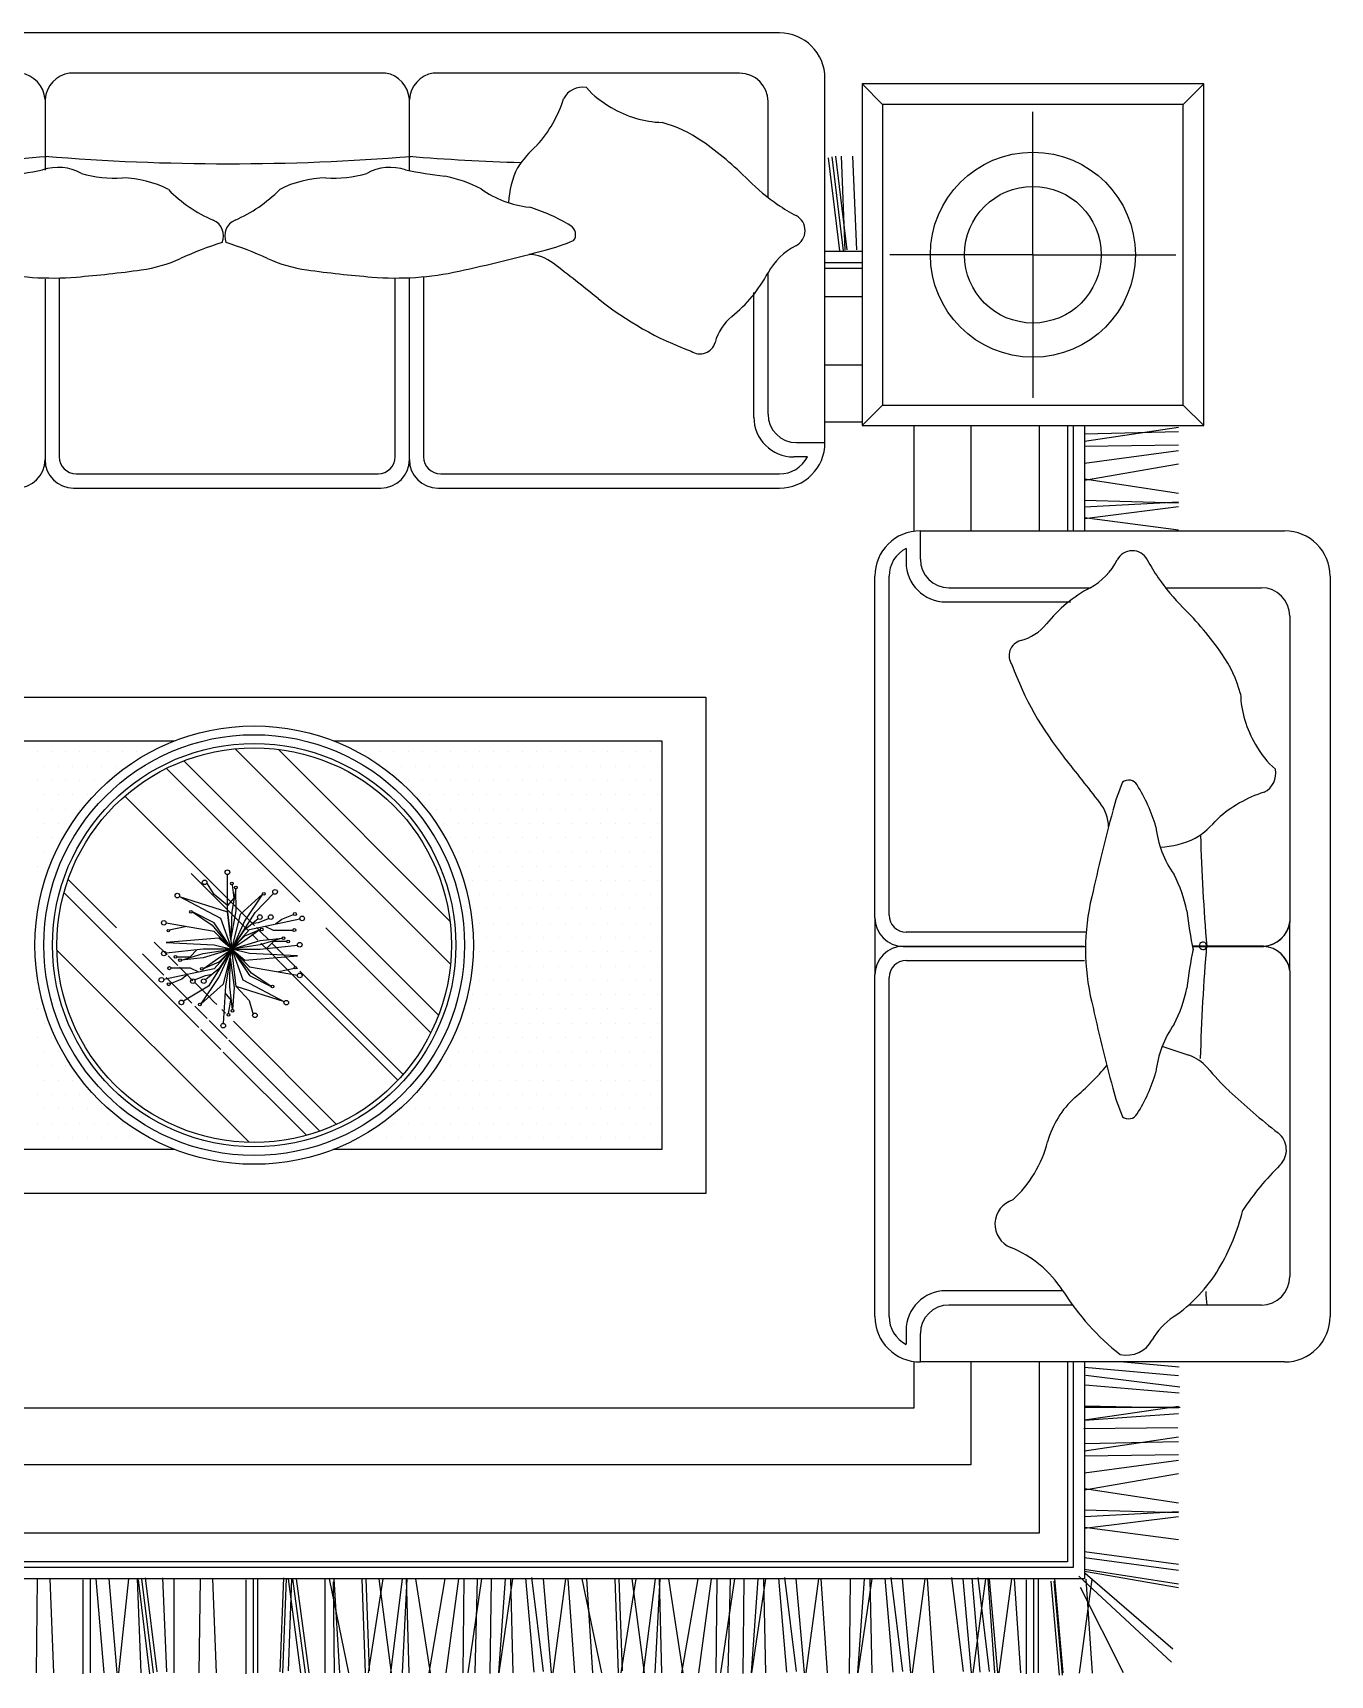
# Model space of a CAD drawing. Extents: x -4747 to 1060961, y -766984 to 396631.
# Drawn here: x 65236 to 67803, y 145480 to 148729 of the extents above; entities that cross this region are included whole.
import ezdxf

# ---------------------------------------------------------------- set-up
doc = ezdxf.new("R2010")
doc.units = 0
doc.header["$LTSCALE"] = 1000
doc.header["$MEASUREMENT"] = 0
doc.layers.add('房间家具布置', color=252, linetype='CONTINUOUS')
doc.styles.add('DIM_FONT', font='SIMPLEX', dxfattribs={"width": 0.7, "bigfont": 'GBCBIG'})

# ---------------------------------------------------------------- blocks, each defined once
blk = doc.blocks.new('A$C222C3E55')
at = {"layer": '房间家具布置'}
for p, q in [((3058, 3249.4), (872.7, 3249.4)), ((2278.8, 3169.7), (1653.7, 3169.7)), ((2979.2, 3169.7), (2373.1, 3169.7)), ((3148.1, 2438.6), (3148.1, 3159.3)), ((3897.4, 3148.4), (3221.5, 3148.4)), ((3221.5, 3148.4), (3221.5, 2472.5)), ((3262.1, 3107.8), (3221.5, 3148.4)), ((3856.8, 3107.8), (3897.4, 3148.4)), ((3897.4, 2472.5), (3897.4, 3148.4)), ((1605, 3117.7), (1605, 2977.7)), ((2325.8, 2976.8), (2325.8, 3118.2)), ((3035.5, 2922.9), (3035.5, 3113.4)), ((3262.1, 3107.8), (3262.1, 2513)), ((3856.8, 3107.8), (3262.1, 3107.8)), ((3559.4, 2810.4), (3559.4, 3093.3)), ((3856.8, 2513), (3856.8, 3107.8)), ((3177.6, 2818.1), (3155.1, 3002.1)), ((3185, 2818.1), (3162.3, 3003.9)), ((3192.2, 2819.9), (3169.5, 3005.7)), ((3188.3, 2819.5), (3180.6, 3005.3)), ((3211.2, 2819.9), (3203.4, 3005.7)), ((3148.1, 2817.7), (3221.5, 2817.7)), ((3148.1, 2795.1), (3221.5, 2795.1)), ((3559.4, 2810.4), (3276.6, 2810.4)), ((3559.4, 2810.4), (3559.4, 2527.5)), ((3559.4, 2810.4), (3842.3, 2810.4)), ((1633, 2762.8), (1633, 2410.5)), ((2297.7, 2410.5), (2297.7, 2764.3)), ((2325.8, 2404.9), (2325.8, 2764.9)), ((2354, 2766.9), (2354, 2410.5)), ((3035.5, 2495), (3035.5, 2774.6)), ((3148.1, 2783.9), (3221.5, 2783.9)), ((1604.9, 2761.8), (1604.9, 2404.9)), ((3007.3, 2489.3), (3007.3, 2735.7)), ((3148.1, 2727.5), (3221.5, 2727.5)), ((3148.1, 2592.4), (3221.5, 2592.4)), ((3262.1, 2513), (3221.5, 2472.5)), ((3262.1, 2513), (3856.8, 2513)), ((3856.8, 2513), (3897.4, 2472.5)), ((3148.1, 2479.7), (3221.5, 2479.7)), ((3221.5, 2472.5), (3897.4, 2472.5)), ((3323.9, 2472.5), (3323.9, 2264.3)), ((3436.5, 2472.5), (3436.5, 2264.3)), ((3571.7, 2472.5), (3571.7, 2264.3)), ((3628, 2472.5), (3628, 2264.3)), ((3639.3, 2472.5), (3639.3, 2264.3)), ((3661.8, 2472.5), (3661.8, 2264.3)), ((3091.8, 2438.6), (3148.1, 2438.6)), ((3661.8, 2441.8), (3847.7, 2469.1)), ((3661.8, 2456), (3847.7, 2460.3)), ((3113.2, 2410.5), (3086.2, 2410.5)), ((3661.8, 2431.9), (3847.7, 2434.2)), ((3661.8, 2398.2), (3847.7, 2423.2)), ((1666.8, 2376.7), (2263.9, 2376.7)), ((2387.8, 2376.7), (3058, 2376.7)), ((3661.8, 2364.4), (3847.7, 2396.6)), ((1661.2, 2348.5), (2269.5, 2348.5)), ((2382.1, 2348.5), (3058, 2348.5)), ((3661.8, 2367.1), (3847.7, 2338.5)), ((3661.8, 2324.8), (3847.7, 2319.8)), ((3661.8, 2311.7), (3847.7, 2321.5)), ((3661.8, 2288.7), (3847.7, 2312)), ((3661.8, 2290.5), (3847.7, 2266)), ((3336.8, 2264.3), (4057.4, 2264.3)), ((3336.8, 2207.9), (3336.8, 2264.3)), ((3308.6, 2229.3), (3308.6, 2202.3)), ((3246.7, 1498.3), (3246.7, 2174.1)), ((3274.8, 1503.9), (3274.8, 2174.1)), ((3393.1, 2151.6), (3672.8, 2151.6)), ((3821, 2151.6), (4011.5, 2151.6)), ((4147.6, 2174.1), (4147.6, 709.7)), ((3387.5, 2123.5), (3633.8, 2123.5)), ((4067.9, 2095.3), (4067.9, 1489.2)), ((1191.9, 1935.2), (2912.3, 1935.2)), ((2912.3, 1935.2), (2912.3, 953.2)), ((1278.6, 1848.5), (1861.3, 1848.5)), ((1589.3, 1826.5), (1589.3, 1826.5)), ((1617.5, 1826.5), (1617.5, 1826.5)), ((1645.8, 1826.5), (1645.8, 1826.5)), ((1674, 1826.5), (1674, 1826.5)), ((1702.2, 1826.5), (1702.2, 1826.5)), ((1730.5, 1826.5), (1730.5, 1826.5)), ((1758.7, 1826.5), (1758.7, 1826.5)), ((1786.9, 1826.5), (1786.9, 1826.5)), ((1980.9, 1832.9), (2407.1, 1406.6)), ((2066.1, 1831.8), (2406.1, 1491.8)), ((2176, 1848.5), (2825.6, 1848.5)), ((2238.7, 1826.5), (2238.7, 1826.5)), ((2266.9, 1826.5), (2266.9, 1826.5)), ((2295.2, 1826.5), (2295.2, 1826.5)), ((2323.4, 1826.5), (2323.4, 1826.5)), ((2351.6, 1826.5), (2351.6, 1826.5)), ((2379.9, 1826.5), (2379.9, 1826.5)), ((2408.1, 1826.5), (2408.1, 1826.5)), ((2436.3, 1826.5), (2436.3, 1826.5)), ((2464.6, 1826.5), (2464.6, 1826.5)), ((2492.8, 1826.5), (2492.8, 1826.5)), ((2521, 1826.5), (2521, 1826.5)), ((2549.3, 1826.5), (2549.3, 1826.5)), ((2577.5, 1826.5), (2577.5, 1826.5)), ((2605.7, 1826.5), (2605.7, 1826.5)), ((2634, 1826.5), (2634, 1826.5)), ((2662.2, 1826.5), (2662.2, 1826.5)), ((2690.4, 1826.5), (2690.4, 1826.5)), ((2718.7, 1826.5), (2718.7, 1826.5)), ((2746.9, 1826.5), (2746.9, 1826.5)), ((2775.2, 1826.5), (2775.2, 1826.5)), ((2803.4, 1826.5), (2803.4, 1826.5)), ((2825.6, 1848.5), (2825.6, 1040)), ((1603.4, 1798.3), (1603.4, 1798.3)), ((1631.6, 1798.3), (1631.6, 1798.3)), ((1659.9, 1798.3), (1659.9, 1798.3)), ((1688.1, 1798.3), (1688.1, 1798.3)), ((1716.3, 1798.3), (1716.3, 1798.3)), ((1744.6, 1798.3), (1744.6, 1798.3)), ((1845.2, 1794), (2109.3, 1529.9)), ((1879.9, 1809.2), (2383.5, 1305.6)), ((2281, 1798.3), (2281, 1798.3)), ((2309.3, 1798.3), (2309.3, 1798.3)), ((2337.5, 1798.3), (2337.5, 1798.3)), ((2365.7, 1798.3), (2365.7, 1798.3)), ((2394, 1798.3), (2394, 1798.3)), ((2422.2, 1798.3), (2422.2, 1798.3)), ((2450.5, 1798.3), (2450.5, 1798.3)), ((2478.7, 1798.3), (2478.7, 1798.3)), ((2506.9, 1798.3), (2506.9, 1798.3)), ((2535.2, 1798.3), (2535.2, 1798.3)), ((2563.4, 1798.3), (2563.4, 1798.3)), ((2591.6, 1798.3), (2591.6, 1798.3)), ((2619.9, 1798.3), (2619.9, 1798.3)), ((2648.1, 1798.3), (2648.1, 1798.3)), ((2676.3, 1798.3), (2676.3, 1798.3)), ((2704.6, 1798.3), (2704.6, 1798.3)), ((2732.8, 1798.3), (2732.8, 1798.3)), ((2761, 1798.3), (2761, 1798.3)), ((2789.3, 1798.3), (2789.3, 1798.3)), ((2817.5, 1798.3), (2817.5, 1798.3)), ((1589.3, 1770), (1589.3, 1770)), ((1617.5, 1770), (1617.5, 1770)), ((1645.8, 1770), (1645.8, 1770)), ((1674, 1770), (1674, 1770)), ((1702.2, 1770), (1702.2, 1770)), ((1730.5, 1770), (1730.5, 1770)), ((2323.4, 1770), (2323.4, 1770)), ((2351.6, 1770), (2351.6, 1770)), ((2379.9, 1770), (2379.9, 1770)), ((2408.1, 1770), (2408.1, 1770)), ((2436.3, 1770), (2436.3, 1770)), ((2464.6, 1770), (2464.6, 1770)), ((2492.8, 1770), (2492.8, 1770)), ((2521, 1770), (2521, 1770)), ((2549.3, 1770), (2549.3, 1770)), ((2577.5, 1770), (2577.5, 1770)), ((2605.7, 1770), (2605.7, 1770)), ((2634, 1770), (2634, 1770)), ((2662.2, 1770), (2662.2, 1770)), ((2690.4, 1770), (2690.4, 1770)), ((2718.7, 1770), (2718.7, 1770)), ((2746.9, 1770), (2746.9, 1770)), ((2775.2, 1770), (2775.2, 1770)), ((2803.4, 1770), (2803.4, 1770)), ((1603.4, 1741.8), (1603.4, 1741.8)), ((1631.6, 1741.8), (1631.6, 1741.8)), ((1659.9, 1741.8), (1659.9, 1741.8)), ((1688.1, 1741.8), (1688.1, 1741.8)), ((1762.9, 1739.3), (2019.2, 1483)), ((2337.5, 1741.8), (2337.5, 1741.8)), ((2365.7, 1741.8), (2365.7, 1741.8)), ((2394, 1741.8), (2394, 1741.8)), ((2422.2, 1741.8), (2422.2, 1741.8)), ((2450.5, 1741.8), (2450.5, 1741.8)), ((2478.7, 1741.8), (2478.7, 1741.8)), ((2506.9, 1741.8), (2506.9, 1741.8)), ((2535.2, 1741.8), (2535.2, 1741.8)), ((2563.4, 1741.8), (2563.4, 1741.8)), ((2591.6, 1741.8), (2591.6, 1741.8)), ((2619.9, 1741.8), (2619.9, 1741.8)), ((2648.1, 1741.8), (2648.1, 1741.8)), ((2676.3, 1741.8), (2676.3, 1741.8)), ((2704.6, 1741.8), (2704.6, 1741.8)), ((2732.8, 1741.8), (2732.8, 1741.8)), ((2761, 1741.8), (2761, 1741.8)), ((2789.3, 1741.8), (2789.3, 1741.8)), ((2817.5, 1741.8), (2817.5, 1741.8)), ((1589.3, 1713.6), (1589.3, 1713.6)), ((1617.5, 1713.6), (1617.5, 1713.6)), ((1645.8, 1713.6), (1645.8, 1713.6)), ((1674, 1713.6), (1674, 1713.6)), ((2379.9, 1713.6), (2379.9, 1713.6)), ((2408.1, 1713.6), (2408.1, 1713.6)), ((2436.3, 1713.6), (2436.3, 1713.6)), ((2464.6, 1713.6), (2464.6, 1713.6)), ((2492.8, 1713.6), (2492.8, 1713.6)), ((2521, 1713.6), (2521, 1713.6)), ((2549.3, 1713.6), (2549.3, 1713.6)), ((2577.5, 1713.6), (2577.5, 1713.6)), ((2605.7, 1713.6), (2605.7, 1713.6)), ((2634, 1713.6), (2634, 1713.6)), ((2662.2, 1713.6), (2662.2, 1713.6)), ((2690.4, 1713.6), (2690.4, 1713.6)), ((2718.7, 1713.6), (2718.7, 1713.6)), ((2746.9, 1713.6), (2746.9, 1713.6)), ((2775.2, 1713.6), (2775.2, 1713.6)), ((2803.4, 1713.6), (2803.4, 1713.6)), ((1603.4, 1685.3), (1603.4, 1685.3)), ((1631.6, 1685.3), (1631.6, 1685.3)), ((2394, 1685.3), (2394, 1685.3)), ((2422.2, 1685.3), (2422.2, 1685.3)), ((2450.5, 1685.3), (2450.5, 1685.3)), ((2478.7, 1685.3), (2478.7, 1685.3)), ((2506.9, 1685.3), (2506.9, 1685.3)), ((2535.2, 1685.3), (2535.2, 1685.3)), ((2563.4, 1685.3), (2563.4, 1685.3)), ((2591.6, 1685.3), (2591.6, 1685.3)), ((2619.9, 1685.3), (2619.9, 1685.3)), ((2648.1, 1685.3), (2648.1, 1685.3)), ((2676.3, 1685.3), (2676.3, 1685.3)), ((2704.6, 1685.3), (2704.6, 1685.3)), ((2732.8, 1685.3), (2732.8, 1685.3)), ((2761, 1685.3), (2761, 1685.3)), ((2789.3, 1685.3), (2789.3, 1685.3)), ((2817.5, 1685.3), (2817.5, 1685.3)), ((1589.3, 1657.1), (1589.3, 1657.1)), ((1603.4, 1628.9), (1603.4, 1628.9)), ((1617.5, 1657.1), (1617.5, 1657.1)), ((2408.1, 1657.1), (2408.1, 1657.1)), ((2422.2, 1628.9), (2422.2, 1628.9)), ((2436.3, 1657.1), (2436.3, 1657.1)), ((2450.5, 1628.9), (2450.5, 1628.9)), ((2464.6, 1657.1), (2464.6, 1657.1)), ((2478.7, 1628.9), (2478.7, 1628.9)), ((2492.8, 1657.1), (2492.8, 1657.1)), ((2506.9, 1628.9), (2506.9, 1628.9)), ((2521, 1657.1), (2521, 1657.1)), ((2535.2, 1628.9), (2535.2, 1628.9)), ((2549.3, 1657.1), (2549.3, 1657.1)), ((2563.4, 1628.9), (2563.4, 1628.9)), ((2577.5, 1657.1), (2577.5, 1657.1)), ((2591.6, 1628.9), (2591.6, 1628.9)), ((2605.7, 1657.1), (2605.7, 1657.1)), ((2619.9, 1628.9), (2619.9, 1628.9)), ((2634, 1657.1), (2634, 1657.1)), ((2648.1, 1628.9), (2648.1, 1628.9)), ((2662.2, 1657.1), (2662.2, 1657.1)), ((2676.3, 1628.9), (2676.3, 1628.9)), ((2690.4, 1657.1), (2690.4, 1657.1)), ((2704.6, 1628.9), (2704.6, 1628.9)), ((2718.7, 1657.1), (2718.7, 1657.1)), ((2732.8, 1628.9), (2732.8, 1628.9)), ((2746.9, 1657.1), (2746.9, 1657.1)), ((2761, 1628.9), (2761, 1628.9)), ((2775.2, 1657.1), (2775.2, 1657.1)), ((2789.3, 1628.9), (2789.3, 1628.9)), ((2803.4, 1657.1), (2803.4, 1657.1)), ((2817.5, 1628.9), (2817.5, 1628.9)), ((1589.3, 1600.6), (1589.3, 1600.6)), ((2436.3, 1600.6), (2436.3, 1600.6)), ((2464.6, 1600.6), (2464.6, 1600.6)), ((2492.8, 1600.6), (2492.8, 1600.6)), ((2521, 1600.6), (2521, 1600.6)), ((2549.3, 1600.6), (2549.3, 1600.6)), ((2577.5, 1600.6), (2577.5, 1600.6)), ((2605.7, 1600.6), (2605.7, 1600.6)), ((2634, 1600.6), (2634, 1600.6)), ((2662.2, 1600.6), (2662.2, 1600.6)), ((2690.4, 1600.6), (2690.4, 1600.6)), ((2718.7, 1600.6), (2718.7, 1600.6)), ((2746.9, 1600.6), (2746.9, 1600.6)), ((2775.2, 1600.6), (2775.2, 1600.6)), ((2803.4, 1600.6), (2803.4, 1600.6)), ((1603.4, 1572.4), (1603.4, 1572.4)), ((1650.6, 1574.3), (1746.3, 1478.5)), ((1894.3, 1586), (2007.7, 1472.6)), ((1939.9, 1544.5), (1925.2, 1567.8)), ((1966, 1510), (1965.7, 1584)), ((1975.1, 1563.7), (1978.3, 1537.6)), ((2450.5, 1572.4), (2450.5, 1572.4)), ((2478.7, 1572.4), (2478.7, 1572.4)), ((2506.9, 1572.4), (2506.9, 1572.4)), ((2535.2, 1572.4), (2535.2, 1572.4)), ((2563.4, 1572.4), (2563.4, 1572.4)), ((2591.6, 1572.4), (2591.6, 1572.4)), ((2619.9, 1572.4), (2619.9, 1572.4)), ((2648.1, 1572.4), (2648.1, 1572.4)), ((2676.3, 1572.4), (2676.3, 1572.4)), ((2704.6, 1572.4), (2704.6, 1572.4)), ((2732.8, 1572.4), (2732.8, 1572.4)), ((2761, 1572.4), (2761, 1572.4)), ((2789.3, 1572.4), (2789.3, 1572.4)), ((2817.5, 1572.4), (2817.5, 1572.4)), ((1589.3, 1544.2), (1589.3, 1544.2)), ((1642.4, 1548.2), (1857.8, 1332.9)), ((1952.8, 1497.2), (1870.4, 1540.5)), ((1870.4, 1540.5), (1965.8, 1510.2)), ((1966, 1522.6), (1939.9, 1544.5)), ((1978.3, 1537.6), (1965.9, 1522.6)), ((1982.6, 1555.6), (1974.6, 1511)), ((1983.3, 1512), (1982.6, 1555.6)), ((1991.8, 1505.8), (2035.2, 1544.9)), ((2035.2, 1544.9), (2000.5, 1492.8)), ((2020.9, 1509.1), (2057.1, 1546.2)), ((2464.6, 1544.2), (2464.6, 1544.2)), ((2492.8, 1544.2), (2492.8, 1544.2)), ((2521, 1544.2), (2521, 1544.2)), ((2549.3, 1544.2), (2549.3, 1544.2)), ((2577.5, 1544.2), (2577.5, 1544.2)), ((2605.7, 1544.2), (2605.7, 1544.2)), ((2634, 1544.2), (2634, 1544.2)), ((2662.2, 1544.2), (2662.2, 1544.2)), ((2690.4, 1544.2), (2690.4, 1544.2)), ((2718.7, 1544.2), (2718.7, 1544.2)), ((2746.9, 1544.2), (2746.9, 1544.2)), ((2775.2, 1544.2), (2775.2, 1544.2)), ((2803.4, 1544.2), (2803.4, 1544.2)), ((1939.8, 1488.5), (1896.4, 1510.2)), ((1896.4, 1510.2), (1935.4, 1484.1)), ((1974.5, 1436.4), (1952.8, 1497.2)), ((1965.8, 1510.2), (1974.5, 1436.4)), ((1972.5, 1454), (1966, 1510)), ((1972.5, 1454), (1983.3, 1512)), ((1974.6, 1511), (1972.5, 1454)), ((1974.5, 1436.4), (2020.9, 1509.1)), ((1974.5, 1436.4), (1991.8, 1505.8)), ((2000.5, 1475.5), (2026.5, 1497.2)), ((2009.2, 1475.5), (2109.2, 1496.2)), ((2048.2, 1497.2), (2026.5, 1488.5)), ((2061.2, 1486.3), (2073.2, 1495.7)), ((2073.2, 1495.7), (2096.5, 1505.1)), ((2450.5, 1515.9), (2450.5, 1515.9)), ((2478.7, 1515.9), (2478.7, 1515.9)), ((2506.9, 1515.9), (2506.9, 1515.9)), ((2535.2, 1515.9), (2535.2, 1515.9)), ((2563.4, 1515.9), (2563.4, 1515.9)), ((2591.6, 1515.9), (2591.6, 1515.9)), ((2619.9, 1515.9), (2619.9, 1515.9)), ((2648.1, 1515.9), (2648.1, 1515.9)), ((2676.3, 1515.9), (2676.3, 1515.9)), ((2704.6, 1515.9), (2704.6, 1515.9)), ((2732.8, 1515.9), (2732.8, 1515.9)), ((2761, 1515.9), (2761, 1515.9)), ((2789.3, 1515.9), (2789.3, 1515.9)), ((2817.5, 1515.9), (2817.5, 1515.9)), ((3246.7, 1498.3), (3246.7, 1385.6)), ((1939.8, 1471.1), (1844.6, 1487.7)), ((1850.7, 1474.6), (1882, 1481.1)), ((1935.4, 1484.1), (1974.5, 1436.4)), ((1974.5, 1436.4), (1939.8, 1488.5)), ((1974.5, 1436.4), (1939.8, 1471.1)), ((2000.5, 1492.8), (1974.5, 1436.4)), ((1974.5, 1436.4), (2009.2, 1475.5)), ((1974.5, 1436.4), (2000.5, 1475.5)), ((1974.5, 1436.4), (2000.5, 1462.5)), ((2030.9, 1475.5), (2000.5, 1453.8)), ((2000.5, 1462.5), (2030.9, 1475.5)), ((2026.5, 1488.5), (2013.5, 1486.3)), ((2014.3, 1466), (2020, 1460.3)), ((2023.1, 1479.1), (2030.6, 1471.6)), ((2030.6, 1471.6), (2047.6, 1454.6)), ((2039.9, 1481.9), (2056.2, 1474.2)), ((2056.9, 1474.2), (2095.1, 1474.2)), ((2160.7, 1478.5), (2368.3, 1270.9)), ((2464.6, 1487.7), (2464.6, 1487.7)), ((2492.8, 1487.7), (2492.8, 1487.7)), ((2521, 1487.7), (2521, 1487.7)), ((2549.3, 1487.7), (2549.3, 1487.7)), ((2577.5, 1487.7), (2577.5, 1487.7)), ((2605.7, 1487.7), (2605.7, 1487.7)), ((2634, 1487.7), (2634, 1487.7)), ((2662.2, 1487.7), (2662.2, 1487.7)), ((2690.4, 1487.7), (2690.4, 1487.7)), ((2718.7, 1487.7), (2718.7, 1487.7)), ((2746.9, 1487.7), (2746.9, 1487.7)), ((2775.2, 1487.7), (2775.2, 1487.7)), ((2803.4, 1487.7), (2803.4, 1487.7)), ((3665.1, 1470.1), (3308.6, 1470.1)), ((4067.9, 1394.9), (4067.9, 1490.8)), ((1628.5, 1434.4), (2008.7, 1054.2)), ((1821.1, 1450.5), (1846.6, 1425)), ((1948.5, 1458.1), (1844.4, 1449.4)), ((1844.4, 1449.4), (1939.8, 1445.1)), ((1918.1, 1436.4), (1844.6, 1428.3)), ((1892.1, 1421.1), (1905.6, 1435.1)), ((1974.5, 1436.4), (1918.1, 1419.1)), ((1918.1, 1427.8), (1974.5, 1436.4)), ((1974.5, 1436.4), (1918.1, 1436.4)), ((1974.5, 1436.4), (1928.7, 1363.5)), ((1939.8, 1445.1), (1974.5, 1436.4)), ((1974.5, 1436.4), (1939.8, 1397.4)), ((1974.5, 1436.4), (1948.5, 1458.1)), ((1948.5, 1380.1), (1974.5, 1436.4)), ((1974.5, 1436.4), (1948.5, 1410.4)), ((1974.5, 1436.4), (1948.5, 1397.4)), ((1948.5, 1419.1), (1974.5, 1436.4)), ((1974.5, 1436.4), (1957.1, 1367)), ((1974.5, 1436.4), (2030.9, 1453.8)), ((2000.5, 1453.8), (1974.5, 1436.4)), ((2030.9, 1445.1), (1974.5, 1436.4)), ((1974.5, 1436.4), (2000.5, 1414.8)), ((1974.5, 1436.4), (2009.2, 1401.7)), ((2013.5, 1388.7), (1974.5, 1436.4)), ((1974.5, 1436.4), (2009.2, 1384.4)), ((1983.2, 1362.7), (1974.5, 1436.4)), ((1974.5, 1436.4), (1996.2, 1375.7)), ((1974.5, 1436.4), (2030.9, 1436.4)), ((2009.2, 1427.8), (1974.5, 1436.4)), ((2020, 1460.3), (2025.9, 1454.5)), ((2074.2, 1458.1), (2030.9, 1445.1)), ((2030.9, 1453.8), (2074.2, 1458.1)), ((2030.9, 1436.4), (2104.4, 1444.6)), ((2032.1, 1448.3), (2035.7, 1444.6)), ((2035.7, 1444.6), (2045, 1435.4)), ((2056.9, 1451.8), (2043.4, 1437.8)), ((2045, 1435.4), (2051.4, 1429)), ((2053.9, 1448.3), (2062.4, 1439.8)), ((2083.2, 1451.6), (2056.9, 1451.8)), ((2062.4, 1439.8), (2063, 1439.1)), ((2063, 1439.1), (2075.5, 1426.7)), ((2464.6, 1431.2), (2464.6, 1431.2)), ((2478.7, 1459.4), (2478.7, 1459.4)), ((2492.8, 1431.2), (2492.8, 1431.2)), ((2506.9, 1459.4), (2506.9, 1459.4)), ((2521, 1431.2), (2521, 1431.2)), ((2535.2, 1459.4), (2535.2, 1459.4)), ((2549.3, 1431.2), (2549.3, 1431.2)), ((2563.4, 1459.4), (2563.4, 1459.4)), ((2577.5, 1431.2), (2577.5, 1431.2)), ((2591.6, 1459.4), (2591.6, 1459.4)), ((2605.7, 1431.2), (2605.7, 1431.2)), ((2619.9, 1459.4), (2619.9, 1459.4)), ((2634, 1431.2), (2634, 1431.2)), ((2648.1, 1459.4), (2648.1, 1459.4)), ((2662.2, 1431.2), (2662.2, 1431.2)), ((2676.3, 1459.4), (2676.3, 1459.4)), ((2690.4, 1431.2), (2690.4, 1431.2)), ((2704.6, 1459.4), (2704.6, 1459.4)), ((2718.7, 1431.2), (2718.7, 1431.2)), ((2732.8, 1459.4), (2732.8, 1459.4)), ((2746.9, 1431.2), (2746.9, 1431.2)), ((2761, 1459.4), (2761, 1459.4)), ((2775.2, 1431.2), (2775.2, 1431.2)), ((2789.3, 1459.4), (2789.3, 1459.4)), ((2803.4, 1431.2), (2803.4, 1431.2)), ((2817.5, 1459.4), (2817.5, 1459.4)), ((3303, 1441.9), (3663.1, 1441.9)), ((3659.9, 1441.9), (3303, 1441.9)), ((3874.9, 1441.9), (4016.3, 1441.9)), ((4015.8, 1442.1), (3875.8, 1442.1)), ((1797.7, 1427.1), (1840, 1384.8)), ((1939.8, 1397.4), (1839.8, 1376.6)), ((1848.3, 1423.3), (1867.7, 1403.9)), ((1892.1, 1398.7), (1853.9, 1398.7)), ((1865.8, 1421.3), (1892.1, 1421.1)), ((1870.9, 1400.7), (1886.2, 1385.4)), ((1874.7, 1414.8), (1918.1, 1427.8)), ((1918.1, 1419.1), (1874.7, 1414.8)), ((1909, 1390.9), (1892.8, 1398.7)), ((1918.1, 1397.4), (1948.5, 1419.1)), ((1948.5, 1410.4), (1918.1, 1397.4)), ((1948.5, 1397.4), (1922.4, 1375.7)), ((1971.5, 1419), (1962, 1363.4)), ((1970.6, 1362), (1971.5, 1419)), ((1971.5, 1419), (1979.1, 1360.5)), ((2000.5, 1414.8), (2104.6, 1423.4)), ((2104.6, 1423.4), (2009.2, 1427.8)), ((2009.2, 1401.7), (2104.4, 1385.2)), ((2051.4, 1429), (2070.2, 1410.2)), ((2098.2, 1398.3), (2067, 1391.7)), ((2070.8, 1409.6), (2076.2, 1404.1)), ((2075.5, 1426.7), (2104.3, 1397.8)), ((2076.2, 1404.1), (2085.4, 1395)), ((2450.5, 1403), (2450.5, 1403)), ((2478.7, 1403), (2478.7, 1403)), ((2506.9, 1403), (2506.9, 1403)), ((2535.2, 1403), (2535.2, 1403)), ((2563.4, 1403), (2563.4, 1403)), ((2591.6, 1403), (2591.6, 1403)), ((2619.9, 1403), (2619.9, 1403)), ((2648.1, 1403), (2648.1, 1403)), ((2676.3, 1403), (2676.3, 1403)), ((2704.6, 1403), (2704.6, 1403)), ((2732.8, 1403), (2732.8, 1403)), ((2761, 1403), (2761, 1403)), ((2789.3, 1403), (2789.3, 1403)), ((2817.5, 1403), (2817.5, 1403)), ((3308.6, 1413.8), (3661.4, 1413.8)), ((1589.3, 1374.7), (1589.3, 1374.7)), ((1844.6, 1380.3), (1873.7, 1351.1)), ((1875.8, 1377.2), (1852.5, 1367.8)), ((1887.7, 1386.6), (1875.8, 1377.2)), ((1886.2, 1385.4), (1895, 1376.6)), ((1895, 1376.6), (1897.5, 1374.1)), ((1900.8, 1375.7), (1922.4, 1384.4)), ((1901.7, 1369.9), (1920.2, 1351.4)), ((1913.8, 1328), (1948.5, 1380.1)), ((1957.1, 1367), (1913.8, 1328)), ((1922.4, 1384.4), (1935.4, 1386.6)), ((1996.2, 1375.7), (2078.6, 1332.4)), ((2009.2, 1384.4), (2052.5, 1362.7)), ((2052.5, 1362.7), (2013.5, 1388.7)), ((2085.4, 1395), (2104.4, 1375.9)), ((2104.5, 1375.9), (2303.2, 1177.2)), ((2109.2, 1393), (2313.5, 1188.6)), ((2464.6, 1374.7), (2464.6, 1374.7)), ((2492.8, 1374.7), (2492.8, 1374.7)), ((2521, 1374.7), (2521, 1374.7)), ((2549.3, 1374.7), (2549.3, 1374.7)), ((2577.5, 1374.7), (2577.5, 1374.7)), ((2605.7, 1374.7), (2605.7, 1374.7)), ((2634, 1374.7), (2634, 1374.7)), ((2662.2, 1374.7), (2662.2, 1374.7)), ((2690.4, 1374.7), (2690.4, 1374.7)), ((2718.7, 1374.7), (2718.7, 1374.7)), ((2746.9, 1374.7), (2746.9, 1374.7)), ((2775.2, 1374.7), (2775.2, 1374.7)), ((2803.4, 1374.7), (2803.4, 1374.7)), ((3246.7, 709.7), (3246.7, 1385.6)), ((3274.8, 709.7), (3274.8, 1380)), ((4067.9, 1393.7), (4067.9, 788.6)), ((1857.8, 1332.9), (1865.2, 1325.4)), ((1873.7, 1351.1), (1886.1, 1338.7)), ((1928.7, 1363.5), (1878.7, 1333.3)), ((1886.1, 1338.7), (1886.7, 1338.2)), ((1886.7, 1338.2), (1895.2, 1329.6)), ((1920.6, 1351), (1924.8, 1346.8)), ((1924.8, 1346.8), (1933, 1338.6)), ((1933, 1338.6), (1933.9, 1337.7)), ((1933.9, 1337.7), (1939.1, 1332.5)), ((1939.1, 1332.5), (1944.7, 1326.9)), ((1962, 1363.4), (1957.7, 1289.6)), ((1973.9, 1334.7), (1961.6, 1349.8)), ((1968.2, 1309.3), (1972.8, 1335.2)), ((1976.1, 1317), (1970.6, 1362)), ((1979.1, 1360.5), (1976.1, 1317)), ((1983.2, 1362.7), (2008.8, 1335)), ((2078.6, 1332.4), (1983.2, 1362.7)), ((2008.8, 1335), (2016.6, 1307.4)), ((2450.5, 1346.5), (2450.5, 1346.5)), ((2478.7, 1346.5), (2478.7, 1346.5)), ((2506.9, 1346.5), (2506.9, 1346.5)), ((2535.2, 1346.5), (2535.2, 1346.5)), ((2563.4, 1346.5), (2563.4, 1346.5)), ((2591.6, 1346.5), (2591.6, 1346.5)), ((2619.9, 1346.5), (2619.9, 1346.5)), ((2648.1, 1346.5), (2648.1, 1346.5)), ((2676.3, 1346.5), (2676.3, 1346.5)), ((2704.6, 1346.5), (2704.6, 1346.5)), ((2732.8, 1346.5), (2732.8, 1346.5)), ((2761, 1346.5), (2761, 1346.5)), ((2789.3, 1346.5), (2789.3, 1346.5)), ((2817.5, 1346.5), (2817.5, 1346.5)), ((1589.3, 1318.3), (1589.3, 1318.3)), ((1865.2, 1325.4), (1895, 1295.6)), ((1901.4, 1323.5), (1916.4, 1308.5)), ((1916.4, 1308.5), (1926, 1298.9)), ((1954.5, 1317.1), (1961.7, 1309.9)), ((2436.3, 1318.3), (2436.3, 1318.3)), ((2464.6, 1318.3), (2464.6, 1318.3)), ((2492.8, 1318.3), (2492.8, 1318.3)), ((2521, 1318.3), (2521, 1318.3)), ((2549.3, 1318.3), (2549.3, 1318.3)), ((2577.5, 1318.3), (2577.5, 1318.3)), ((2605.7, 1318.3), (2605.7, 1318.3)), ((2634, 1318.3), (2634, 1318.3)), ((2662.2, 1318.3), (2662.2, 1318.3)), ((2690.4, 1318.3), (2690.4, 1318.3)), ((2718.7, 1318.3), (2718.7, 1318.3)), ((2746.9, 1318.3), (2746.9, 1318.3)), ((2775.2, 1318.3), (2775.2, 1318.3)), ((2803.4, 1318.3), (2803.4, 1318.3)), ((1603.4, 1290), (1603.4, 1290)), ((1895, 1295.6), (1909.4, 1281.3)), ((1913.2, 1277.5), (1952.9, 1237.7)), ((1929.9, 1295), (1959.1, 1265.8)), ((1977.8, 1293.8), (2181.8, 1089.8)), ((2450.5, 1290), (2450.5, 1290)), ((2478.7, 1290), (2478.7, 1290)), ((2506.9, 1290), (2506.9, 1290)), ((2535.2, 1290), (2535.2, 1290)), ((2563.4, 1290), (2563.4, 1290)), ((2591.6, 1290), (2591.6, 1290)), ((2619.9, 1290), (2619.9, 1290)), ((2648.1, 1290), (2648.1, 1290)), ((2676.3, 1290), (2676.3, 1290)), ((2704.6, 1290), (2704.6, 1290)), ((2732.8, 1290), (2732.8, 1290)), ((2761, 1290), (2761, 1290)), ((2789.3, 1290), (2789.3, 1290)), ((2817.5, 1290), (2817.5, 1290)), ((1589.3, 1261.8), (1589.3, 1261.8)), ((1617.5, 1261.8), (1617.5, 1261.8)), ((1959.1, 1265.8), (1965.1, 1259.8)), ((1968.4, 1256.5), (2148.6, 1076.3)), ((2436.3, 1261.8), (2436.3, 1261.8)), ((2464.6, 1261.8), (2464.6, 1261.8)), ((2492.8, 1261.8), (2492.8, 1261.8)), ((2521, 1261.8), (2521, 1261.8)), ((2549.3, 1261.8), (2549.3, 1261.8)), ((2577.5, 1261.8), (2577.5, 1261.8)), ((2605.7, 1261.8), (2605.7, 1261.8)), ((2634, 1261.8), (2634, 1261.8)), ((2662.2, 1261.8), (2662.2, 1261.8)), ((2690.4, 1261.8), (2690.4, 1261.8)), ((2718.7, 1261.8), (2718.7, 1261.8)), ((2746.9, 1261.8), (2746.9, 1261.8)), ((2775.2, 1261.8), (2775.2, 1261.8)), ((2803.4, 1261.8), (2803.4, 1261.8)), ((3814.2, 1244.2), (3868.1, 1226.4)), ((1589.3, 1205.3), (1589.3, 1205.3)), ((1603.4, 1233.6), (1603.4, 1233.6)), ((1617.5, 1205.3), (1617.5, 1205.3)), ((1631.6, 1233.6), (1631.6, 1233.6)), ((1645.8, 1205.3), (1645.8, 1205.3)), ((1957.7, 1232.9), (2122.5, 1068.1)), ((2408.1, 1205.3), (2408.1, 1205.3)), ((2422.2, 1233.6), (2422.2, 1233.6)), ((2436.3, 1205.3), (2436.3, 1205.3)), ((2450.5, 1233.6), (2450.5, 1233.6)), ((2464.6, 1205.3), (2464.6, 1205.3)), ((2478.7, 1233.6), (2478.7, 1233.6)), ((2492.8, 1205.3), (2492.8, 1205.3)), ((2506.9, 1233.6), (2506.9, 1233.6)), ((2521, 1205.3), (2521, 1205.3)), ((2535.2, 1233.6), (2535.2, 1233.6)), ((2549.3, 1205.3), (2549.3, 1205.3)), ((2563.4, 1233.6), (2563.4, 1233.6)), ((2577.5, 1205.3), (2577.5, 1205.3)), ((2591.6, 1233.6), (2591.6, 1233.6)), ((2605.7, 1205.3), (2605.7, 1205.3)), ((2619.9, 1233.6), (2619.9, 1233.6)), ((2634, 1205.3), (2634, 1205.3)), ((2648.1, 1233.6), (2648.1, 1233.6)), ((2662.2, 1205.3), (2662.2, 1205.3)), ((2676.3, 1233.6), (2676.3, 1233.6)), ((2690.4, 1205.3), (2690.4, 1205.3)), ((2704.6, 1233.6), (2704.6, 1233.6)), ((2718.7, 1205.3), (2718.7, 1205.3)), ((2732.8, 1233.6), (2732.8, 1233.6)), ((2746.9, 1205.3), (2746.9, 1205.3)), ((2761, 1233.6), (2761, 1233.6)), ((2775.2, 1205.3), (2775.2, 1205.3)), ((2789.3, 1233.6), (2789.3, 1233.6)), ((2803.4, 1205.3), (2803.4, 1205.3)), ((2817.5, 1233.6), (2817.5, 1233.6)), ((1603.4, 1177.1), (1603.4, 1177.1)), ((1631.6, 1177.1), (1631.6, 1177.1)), ((1659.9, 1177.1), (1659.9, 1177.1)), ((2365.7, 1177.1), (2365.7, 1177.1)), ((2394, 1177.1), (2394, 1177.1)), ((2422.2, 1177.1), (2422.2, 1177.1)), ((2450.5, 1177.1), (2450.5, 1177.1)), ((2478.7, 1177.1), (2478.7, 1177.1)), ((2506.9, 1177.1), (2506.9, 1177.1)), ((2535.2, 1177.1), (2535.2, 1177.1)), ((2563.4, 1177.1), (2563.4, 1177.1)), ((2591.6, 1177.1), (2591.6, 1177.1)), ((2619.9, 1177.1), (2619.9, 1177.1)), ((2648.1, 1177.1), (2648.1, 1177.1)), ((2676.3, 1177.1), (2676.3, 1177.1)), ((2704.6, 1177.1), (2704.6, 1177.1)), ((2732.8, 1177.1), (2732.8, 1177.1)), ((2761, 1177.1), (2761, 1177.1)), ((2789.3, 1177.1), (2789.3, 1177.1)), ((2817.5, 1177.1), (2817.5, 1177.1)), ((1589.3, 1148.9), (1589.3, 1148.9)), ((1617.5, 1148.9), (1617.5, 1148.9)), ((1645.8, 1148.9), (1645.8, 1148.9)), ((1674, 1148.9), (1674, 1148.9)), ((2351.6, 1148.9), (2351.6, 1148.9)), ((2379.9, 1148.9), (2379.9, 1148.9)), ((2408.1, 1148.9), (2408.1, 1148.9)), ((2436.3, 1148.9), (2436.3, 1148.9)), ((2464.6, 1148.9), (2464.6, 1148.9)), ((2492.8, 1148.9), (2492.8, 1148.9)), ((2521, 1148.9), (2521, 1148.9)), ((2549.3, 1148.9), (2549.3, 1148.9)), ((2577.5, 1148.9), (2577.5, 1148.9)), ((2605.7, 1148.9), (2605.7, 1148.9)), ((2634, 1148.9), (2634, 1148.9)), ((2662.2, 1148.9), (2662.2, 1148.9)), ((2690.4, 1148.9), (2690.4, 1148.9)), ((2718.7, 1148.9), (2718.7, 1148.9)), ((2746.9, 1148.9), (2746.9, 1148.9)), ((2775.2, 1148.9), (2775.2, 1148.9)), ((2803.4, 1148.9), (2803.4, 1148.9)), ((1603.4, 1120.6), (1603.4, 1120.6)), ((1631.6, 1120.6), (1631.6, 1120.6)), ((1659.9, 1120.6), (1659.9, 1120.6)), ((1688.1, 1120.6), (1688.1, 1120.6)), ((1716.3, 1120.6), (1716.3, 1120.6)), ((2309.3, 1120.6), (2309.3, 1120.6)), ((2337.5, 1120.6), (2337.5, 1120.6)), ((2365.7, 1120.6), (2365.7, 1120.6)), ((2394, 1120.6), (2394, 1120.6)), ((2422.2, 1120.6), (2422.2, 1120.6)), ((2450.5, 1120.6), (2450.5, 1120.6)), ((2478.7, 1120.6), (2478.7, 1120.6)), ((2506.9, 1120.6), (2506.9, 1120.6)), ((2535.2, 1120.6), (2535.2, 1120.6)), ((2563.4, 1120.6), (2563.4, 1120.6)), ((2591.6, 1120.6), (2591.6, 1120.6)), ((2619.9, 1120.6), (2619.9, 1120.6)), ((2648.1, 1120.6), (2648.1, 1120.6)), ((2676.3, 1120.6), (2676.3, 1120.6)), ((2704.6, 1120.6), (2704.6, 1120.6)), ((2732.8, 1120.6), (2732.8, 1120.6)), ((2761, 1120.6), (2761, 1120.6)), ((2789.3, 1120.6), (2789.3, 1120.6)), ((2817.5, 1120.6), (2817.5, 1120.6)), ((1589.3, 1092.4), (1589.3, 1092.4)), ((1617.5, 1092.4), (1617.5, 1092.4)), ((1645.8, 1092.4), (1645.8, 1092.4)), ((1674, 1092.4), (1674, 1092.4)), ((1702.2, 1092.4), (1702.2, 1092.4)), ((1730.5, 1092.4), (1730.5, 1092.4)), ((1758.7, 1092.4), (1758.7, 1092.4)), ((2295.2, 1092.4), (2295.2, 1092.4)), ((2323.4, 1092.4), (2323.4, 1092.4)), ((2351.6, 1092.4), (2351.6, 1092.4)), ((2379.9, 1092.4), (2379.9, 1092.4)), ((2408.1, 1092.4), (2408.1, 1092.4)), ((2436.3, 1092.4), (2436.3, 1092.4)), ((2464.6, 1092.4), (2464.6, 1092.4)), ((2492.8, 1092.4), (2492.8, 1092.4)), ((2521, 1092.4), (2521, 1092.4)), ((2549.3, 1092.4), (2549.3, 1092.4)), ((2577.5, 1092.4), (2577.5, 1092.4)), ((2605.7, 1092.4), (2605.7, 1092.4)), ((2634, 1092.4), (2634, 1092.4)), ((2662.2, 1092.4), (2662.2, 1092.4)), ((2690.4, 1092.4), (2690.4, 1092.4)), ((2718.7, 1092.4), (2718.7, 1092.4)), ((2746.9, 1092.4), (2746.9, 1092.4)), ((2775.2, 1092.4), (2775.2, 1092.4)), ((2803.4, 1092.4), (2803.4, 1092.4)), ((1862, 1040), (1278.6, 1040)), ((1603.4, 1064.2), (1603.4, 1064.2)), ((1631.6, 1064.2), (1631.6, 1064.2)), ((1659.9, 1064.2), (1659.9, 1064.2)), ((1688.1, 1064.2), (1688.1, 1064.2)), ((1716.3, 1064.2), (1716.3, 1064.2)), ((1744.6, 1064.2), (1744.6, 1064.2)), ((1772.8, 1064.2), (1772.8, 1064.2)), ((1801, 1064.2), (1801, 1064.2)), ((2825.6, 1040), (2175.3, 1040)), ((2252.8, 1064.2), (2252.8, 1064.2)), ((2281, 1064.2), (2281, 1064.2)), ((2309.3, 1064.2), (2309.3, 1064.2)), ((2337.5, 1064.2), (2337.5, 1064.2)), ((2365.7, 1064.2), (2365.7, 1064.2)), ((2394, 1064.2), (2394, 1064.2)), ((2422.2, 1064.2), (2422.2, 1064.2)), ((2450.5, 1064.2), (2450.5, 1064.2)), ((2478.7, 1064.2), (2478.7, 1064.2)), ((2506.9, 1064.2), (2506.9, 1064.2)), ((2535.2, 1064.2), (2535.2, 1064.2)), ((2563.4, 1064.2), (2563.4, 1064.2)), ((2591.6, 1064.2), (2591.6, 1064.2)), ((2619.9, 1064.2), (2619.9, 1064.2)), ((2648.1, 1064.2), (2648.1, 1064.2)), ((2676.3, 1064.2), (2676.3, 1064.2)), ((2704.6, 1064.2), (2704.6, 1064.2)), ((2732.8, 1064.2), (2732.8, 1064.2)), ((2761, 1064.2), (2761, 1064.2)), ((2789.3, 1064.2), (2789.3, 1064.2)), ((2817.5, 1064.2), (2817.5, 1064.2)), ((2912.3, 953.2), (1191.9, 953.2)), ((3618.8, 760.4), (3387.5, 760.4)), ((3637.8, 732.3), (3393.1, 732.3)), ((4011.5, 732.3), (3869, 732.3)), ((3308.6, 681.6), (3308.6, 654.6)), ((3336.8, 619.6), (3336.8, 675.9)), ((3323.9, 619.6), (3323.9, 528.5)), ((4057.4, 619.6), (3336.8, 619.6)), ((3436.5, 619.6), (3436.5, 415.9)), ((3571.7, 619.6), (3571.7, 280.7)), ((3628, 619.6), (3628, 224.4)), ((3639.3, 619.6), (3639.3, 213.1)), ((3661.8, 619.6), (3661.8, 190.6)), ((3739.4, 619.6), (3849, 610.1)), ((3661.8, 609.1), (3847.7, 592.8)), ((3664.4, 593.2), (3850.3, 570.2)), ((3663.1, 574.3), (3849, 558.3)), ((3323.9, 528.5), (637.6, 528.5)), ((3661.8, 532.9), (3847.7, 528.6)), ((3661.8, 505.1), (3847.7, 532.5)), ((3661.8, 530.1), (3851, 530.1)), ((3660.5, 487.7), (3846.3, 490)), ((3661.8, 504.4), (3847.7, 517.7)), ((3661.8, 443.9), (3847.7, 471.3)), ((3661.8, 458.1), (3847.7, 462.5)), ((3661.8, 434), (3847.7, 436.3)), ((3661.8, 400.3), (3847.7, 425.4)), ((3436.5, 415.9), (525, 415.9)), ((3661.8, 366.5), (3847.7, 398.7)), ((3661.8, 369.3), (3847.7, 340.6)), ((3661.8, 327), (3847.7, 322)), ((3661.8, 313.8), (3847.7, 323.6)), ((3661.8, 290.9), (3847.7, 314.1)), ((3661.8, 292.6), (3847.7, 268.1)), ((3571.7, 280.7), (389.8, 280.7)), ((3847.7, 218.6), (3661.8, 243.7)), ((3847.7, 206.8), (3661.8, 231.9)), ((3639.3, 213.1), (322.2, 213.1)), ((3628, 224.4), (333.5, 224.4)), ((3833.8, 25.7), (3650.5, 195.8)), ((3847.7, 179.9), (3661.8, 208.7)), ((3847.7, 173), (3661.8, 205.2)), ((3836.4, 51.1), (3662.6, 200.9)), ((3661.8, 190.6), (251.8, 190.6)), ((1587.8, 4.7), (1590.3, 190.6)), ((1622.1, 4.7), (1614.9, 190.6)), ((1680.5, 2.9), (1680.5, 188.8)), ((1694.9, 4.7), (1694.9, 190.6)), ((1722.1, 4.7), (1705.9, 190.6)), ((1748, 4.7), (1731.8, 190.6)), ((1750.8, 4.7), (1770.8, 190.6)), ((1795.4, 4.7), (1787.6, 190.6)), ((1812.4, 2.9), (1789.7, 188.8)), ((1819.6, 4.7), (1796.8, 190.6)), ((1826.8, 6.5), (1804, 192.4)), ((1845.7, 6.5), (1838, 192.4)), ((1860.7, 4.7), (1860.7, 190.6)), ((1910.2, 4.7), (1912.7, 190.6)), ((1944.4, 4.7), (1937.2, 190.6)), ((2002.8, 2.9), (2002.8, 188.8)), ((2017.2, 4.7), (2017.2, 190.6)), ((2026.2, 4.7), (2026.2, 190.6)), ((2070.2, 6.5), (2077.5, 192.4)), ((2075.6, 4.7), (2082.9, 190.6)), ((2085.7, 190.6), (2110.5, 4.7)), ((2086.4, 8.3), (2093.5, 190.6)), ((2094.7, 190.6), (2119.5, 4.7)), ((2101.9, 190.6), (2126.7, 4.7)), ((2159.3, 4.7), (2159.3, 190.6)), ((2206.1, 4.7), (2167.6, 190.6)), ((2177.4, 4.7), (2175.5, 184.9)), ((2188.2, 4.7), (2176.8, 190.6)), ((2239.2, 4.7), (2232.7, 190.6)), ((2246.9, 8.5), (2240.5, 190.6)), ((2244.7, 4.7), (2274, 190.6)), ((2290.7, 4.7), (2266.3, 190.6)), ((2289, 4.7), (2312.2, 190.6)), ((2312, 4.7), (2321.7, 190.6)), ((2325.1, 4.7), (2320.1, 190.6)), ((2367.4, 4.7), (2338.8, 190.6)), ((2364.7, 4.7), (2396.9, 190.6)), ((2398.5, 4.7), (2423.5, 190.6)), ((2432.2, 4.7), (2434.4, 190.6)), ((2442, 4.7), (2469.4, 190.6)), ((2456.2, 4.7), (2460.6, 190.6)), ((2485.8, 3.4), (2488.1, 189.3)), ((2502.6, 4.7), (2515.8, 190.6)), ((2503.2, 4.7), (2530.6, 190.6)), ((2531, 4.7), (2526.8, 190.6)), ((2572.5, 6), (2556.4, 191.9)), ((2591.3, 7.3), (2568.3, 193.2)), ((2607.2, 4.7), (2590.9, 190.6)), ((2610.3, 4.7), (2635.4, 190.6)), ((2653, 4.7), (2640.1, 190.6)), ((2706.5, 4.7), (2667.9, 190.6)), ((2688.5, 4.7), (2677.1, 190.6)), ((2739.5, 4.7), (2733, 190.6)), ((2747.2, 8.5), (2740.8, 190.6)), ((2745, 4.7), (2774.3, 190.6)), ((2791, 4.7), (2766.6, 190.6)), ((2789.3, 4.7), (2812.5, 190.6)), ((2812.3, 4.7), (2822.1, 190.6)), ((2825.4, 4.7), (2820.4, 190.6)), ((2867.7, 4.7), (2839.1, 190.6)), ((2865, 4.7), (2897.2, 190.6)), ((2898.8, 4.7), (2923.8, 190.6)), ((2932.5, 4.7), (2934.7, 190.6)), ((2942.3, 4.7), (2969.7, 190.6)), ((2956.5, 4.7), (2960.9, 190.6)), ((2986.1, 3.4), (2988.4, 189.3)), ((3002.9, 4.7), (3016.2, 190.6)), ((3003.5, 4.7), (3030.9, 190.6)), ((3031.3, 4.7), (3027.1, 190.6)), ((3072.8, 6), (3056.7, 191.9)), ((3091.6, 7.3), (3068.6, 193.2)), ((3107.5, 4.7), (3091.2, 190.6)), ((3110.6, 4.7), (3135.7, 190.6)), ((3153.3, 4.7), (3140.5, 190.6)), ((3196.4, 3.4), (3198.7, 189.3)), ((3213.2, 4.7), (3226.5, 190.6)), ((3213.8, 4.7), (3241.2, 190.6)), ((3241.7, 4.7), (3237.4, 190.6)), ((3283.1, 6), (3267, 191.9)), ((3301.9, 7.3), (3278.9, 193.2)), ((3317.8, 4.7), (3301.6, 190.6)), ((3321, 4.7), (3346, 190.6)), ((3363.6, 4.7), (3350.8, 190.6)), ((3422, 7.3), (3399.1, 193.2)), ((3438, 4.7), (3421.7, 190.6)), ((3455.1, 6), (3439, 191.9)), ((3441.1, 4.7), (3466.2, 190.6)), ((3473.9, 7.3), (3451, 193.2)), ((3483.8, 4.7), (3470.9, 190.6)), ((3489.9, 4.7), (3473.6, 190.6)), ((3493, 4.7), (3518, 190.6)), ((3535.6, 4.7), (3522.8, 190.6)), ((3546.9, 2.9), (3546.9, 188.8)), ((3546.9, 2.9), (3546.9, 188.8)), ((3561.3, 4.7), (3561.3, 190.6)), ((3561.3, 4.7), (3561.3, 190.6)), ((3570.3, 4.7), (3570.3, 190.6)), ((3570.3, 4.7), (3570.3, 190.6)), ((3612.1, 0), (3595.8, 185.9)), ((3612.1, 0), (3595.8, 185.9)), ((3617.7, 0), (3601.4, 185.9)), ((3617.7, 0), (3601.4, 185.9)), ((3619.2, 4.7), (3603, 190.6)), ((3619.2, 4.7), (3603, 190.6)), ((3651.7, 3.7), (3676.8, 189.6)), ((3738.9, 4.8), (3653.3, 173.5)), ((3677.4, 3.7), (3664.6, 189.6))]:
    blk.add_line(p, q, dxfattribs=at)
for centre, radius in [((3559.4, 2810.4), 202.8), ((3559.4, 2810.4), 135.2), ((2018.7, 1444.4), 433.7), ((2018.7, 1444.4), 416.3), ((2018.7, 1444.4), 399), ((2018.7, 1444.4), 390.3), ((1965.7, 1588.6), 4.58), ((1920.7, 1568.6), 4.58), ((1974.8, 1566.4), 2.69), ((1982.3, 1558.2), 2.69), ((1866.7, 1542.4), 4.58), ((2037.7, 1546), 2.69), ((2060.1, 1549.7), 4.58), ((1893.7, 1510.2), 2.69), ((2029.9, 1499.8), 4.58), ((2051.6, 1499.8), 4.58), ((2099.3, 1505.9), 2.93), ((2113.7, 1497.2), 4.58), ((1840, 1488.5), 4.58), ((1848.9, 1473.1), 2.39), ((2033.6, 1475.5), 2.69), ((2098.1, 1474.1), 3.06), ((1840, 1427.8), 4.58), ((2076.9, 1458.1), 2.69), ((2085.9, 1451.6), 2.69), ((2108.9, 1445.1), 4.58), ((1850.9, 1398.8), 3.06), ((1863.1, 1421.3), 2.69), ((1872, 1414.7), 2.69), ((1915.4, 1397.4), 2.69), ((2100, 1399.8), 2.39), ((1835.3, 1375.7), 4.58), ((1849.7, 1367), 2.93), ((1897.4, 1373.1), 4.58), ((1919, 1373.1), 4.58), ((2055.2, 1362.7), 2.69), ((2108.9, 1384.4), 4.58), ((1874.7, 1331.1), 4.58), ((2082.3, 1330.5), 4.58), ((1911.3, 1326.9), 2.69), ((1967.7, 1306.6), 2.69), ((1975.7, 1314.4), 2.69), ((2020.3, 1305.5), 4.58), ((1957.5, 1285), 4.58)]:
    blk.add_circle(centre, radius, dxfattribs=at)
for centre, radius, start, end in [((3058, 3159.3), 90.1, 0, 90), ((1548.8, 3113.9), 56.3, 3.787, 81.9977), ((1661.2, 3113.9), 56.3, 97.6864, 176.1698), ((2269.6, 3114.2), 56.3, 3.787, 80.6183), ((2382, 3114.1), 56.3, 99.1133, 176.4795), ((2979.2, 3113.4), 56.3, 0, 90), ((2668.1, 3100.4), 41.5, 78.8531, 153.6711), ((2808, 3256.3), 175.1, 221.1373, 241.7971), ((2393.3, 3194.1), 249.3, 317.9038, 342.4091), ((2831.9, 3277), 205, 238.6399, 268.262), ((2759.7, 2828), 252.8, 55.0219, 74.8816), ((2711.2, 2872.7), 203.6, 130.7378, 147.3994), ((2513.4, 2475.9), 682.6, 44.9368, 55.0219), ((1253.9, 7300.7), 4310.4, 271.7137, 274.7144), ((1969.1, 7461.9), 4471.5, 265.3279, 274.621), ((2676.3, 7314.8), 4323.9, 265.3508, 268.2725), ((1405.4, 3948.1), 989.2, 276.7938, 281.3496), ((1630.5, 2887.9), 95.3, 60.7835, 108.5976), ((1744.3, 3212.3), 250.4, 254.4036, 273.1189), ((1755.6, 2760.9), 201.4, 62.308, 89.3402), ((2162.8, 2760.9), 201.4, 90.6598, 117.692), ((2174.1, 3212.3), 250.4, 266.8811, 285.5964), ((2287.9, 2887.9), 95.3, 71.4024, 119.2165), ((2513, 3948.1), 989.2, 258.6504, 263.2062), ((2335.9, 2678.6), 293.5, 63.2923, 78.183), ((2698.6, 2905.5), 176.7, 154.1752, 177.5375), ((3289.5, 3250.3), 413.8, 224.9368, 235.4964), ((2052.6, 3141.9), 287.2, 224.9092, 246.3817), ((1865.8, 3141.9), 287.2, 293.6183, 315.0908), ((2582.1, 3098), 194.4, 233.9976, 264.2353), ((2465.1, 2576.6), 342.2, 58.2591, 73.4604), ((3260.7, 3208.4), 362.9, 235.4964, 242.0879), ((1923.9, 2847.6), 34.1, 337.4937, 66.3817), ((1994.5, 2847.6), 34.1, 113.6183, 202.5063), ((2634.5, 2850.4), 20.2, 323.5266, 58.3412), ((3075.1, 2858), 33.6, 297.1354, 62.0879), ((2162.3, 2171.5), 694.5, 107.3347, 114.6138), ((1756.1, 2171.5), 694.5, 65.3862, 72.6653), ((2468.6, 3286.1), 483.4, 285.0628, 292.135), ((3149.6, 2712.7), 129.8, 117.1354, 151.5226), ((1757.8, 3054.5), 276.6, 277.802, 294.6138), ((2160.6, 3054.5), 276.6, 245.3862, 262.198), ((1626.5, 6415.5), 3724, 282.3666, 285.0628), ((2558.6, 2726.1), 85, 52.3641, 87.7209), ((1619.1, 3346.7), 582.4, 257.6334, 274.7075), ((1470.5, 5151.6), 2393.4, 274.7075, 277.802), ((2447.9, 5151.6), 2393.4, 262.198, 265.2925), ((2299.3, 3346.7), 582.4, 265.2925, 282.3666), ((-698.1, -1497.4), 5418.4, 51.1677, 52.3641), ((2781.1, 2912.5), 289.4, 309.1696, 331.5226), ((3105.4, 3227.8), 647.4, 231.1677, 249.9262), ((3026.6, 2611.2), 99.3, 129.1696, 164.9942), ((2900.9, 2644.9), 30.8, 234.8508, 344.9942), ((3086.2, 2489.3), 78.9, 180, 270), ((3091.8, 2495), 56.3, 180, 270), ((3058, 2438.6), 90.1, 270, 0), ((1548.6, 2404.9), 56.3, 270, 0), ((1661.2, 2404.9), 56.3, 180, 270), ((1666.8, 2410.5), 33.8, 180, 270), ((2263.9, 2410.5), 33.8, 270, 0), ((2269.5, 2404.9), 56.3, 270, 0), ((2382.1, 2404.9), 56.3, 180, 270), ((2387.8, 2410.5), 33.8, 180, 270), ((3058, 2438.6), 62, 270, 332.9643), ((3336.8, 2174.1), 90.1, 90, 180), ((4057.4, 2174.1), 90.1, 0, 90), ((3336.8, 2174.1), 62, 117.0357, 180), ((3756.2, 2191.2), 33.6, 27.9121, 152.8646), ((3387.5, 2202.3), 78.9, 180, 270), ((3393.1, 2207.9), 56.3, 180, 270), ((3610.8, 2265.7), 129.8, 298.4774, 332.8646), ((4106.5, 2376.8), 362.9, 207.9121, 214.5036), ((3810.7, 1897.2), 289.4, 118.4774, 140.8304), ((4148.5, 2405.6), 413.8, 214.5036, 225.0632), ((4011.5, 2095.3), 56.3, 0, 90), ((3374.1, 1629.5), 682.6, 34.9781, 45.0632), ((3509.3, 2142.7), 99.3, 285.0058, 320.8304), ((3543, 2017.1), 30.8, 105.0058, 215.1492), ((3726.2, 1875.9), 252.8, 15.1184, 34.9781), ((4125.9, 2221.5), 647.4, 200.0738, 218.8323), ((4175.1, 1948), 205, 181.738, 211.3601), ((4154.4, 1924.1), 175.1, 208.2029, 228.8627), ((-599.3, -1582), 5418.4, 37.6359, 38.8323), ((3998.6, 1784.2), 41.5, 296.3289, 11.1469), ((4184.3, 1584.8), 483.4, 157.865, 164.9372), ((3748.6, 1750.7), 20.2, 31.6588, 126.4734), ((3474.7, 1581.2), 342.2, 16.5396, 31.7409), ((3624.3, 1674.8), 85, 2.2791, 37.6359), ((4092.3, 1509.4), 249.3, 107.5909, 132.0962), ((7313.6, 742.6), 3724, 164.9372, 167.6334), ((3770.9, 1827.3), 203.6, 302.6006, 319.2622), ((3996.2, 1698.2), 194.4, 185.7647, 216.0024), ((8213, 1792.4), 4323.9, 181.7275, 184.6492), ((3803.6, 1814.8), 176.7, 272.4625, 295.8248), ((3576.7, 1452), 293.5, 11.817, 26.7077), ((4101.8, 1435.8), 438.4, 166.2276, 193.7724), ((3303, 1498.3), 56.3, 180, 270), ((3303, 1498.3), 56.3, 180, 270), ((3308.6, 1503.9), 33.8, 180, 270), ((4846.2, 1629.1), 989.2, 186.7938, 191.3496), ((4012.3, 1498.2), 56.3, 273.5205, 350.8867), ((4012.1, 1498.3), 56.3, 273.8302, 352.3136), ((3303, 1385.6), 56.3, 90, 180), ((3303, 1385.6), 56.3, 90, 180), ((4846.2, 1242.4), 989.2, 168.6504, 173.2062), ((3896, 1443), 7.45, 18.9779, 351.4833), ((8198.9, 1090.9), 4310.4, 175.2856, 178.2863), ((4012.1, 1385.9), 56.3, 8.0023, 86.213), ((4012.3, 1385.8), 56.3, 9.3817, 86.213), ((3308.6, 1380), 33.8, 90, 180), ((3576.7, 1419.6), 293.5, 333.2923, 348.183), ((7313.6, 2129), 3724, 192.3666, 195.0628), ((3996.2, 1173.4), 194.4, 143.9976, 174.2353), ((3330.1, 1518.1), 488.2, 309.7462, 320.2986), ((3843, 1150.5), 80, 40.1323, 71.7187), ((3474.7, 1290.3), 342.2, 328.2591, 343.4604), ((4335.3, 1565.6), 564, 220.1323, 226.6023), ((3767.5, 1005.7), 185.7, 132.4185, 164.452), ((4184.3, 1286.8), 483.4, 195.0628, 202.135), ((4854.4, 2114.5), 1319.5, 226.6023, 232.1307), ((3748.6, 1120.9), 20.2, 233.5266, 328.3412), ((4018.3, 1039.3), 42.6, 314.6436, 52.1307), ((3358.9, 1114.9), 237.3, 312.5989, 345.4769), ((4445.8, 606.5), 565.7, 134.6436, 146.3854), ((3534.3, 892.5), 50, 107.1385, 248.2864), ((3564.7, 1019.9), 422, 329.2922, 346.2649), ((3435.7, 645), 216.3, 32.2496, 68.2864), ((3668.6, 958.2), 301.1, 304.0205, 329.2922), ((4011.5, 788.6), 56.3, 270, 0), ((3336.8, 709.7), 62, 270, 270), ((3387.5, 681.6), 78.9, 90, 180), ((4041.4, 1027.2), 499.9, 212.2496, 231.7999), ((8198.9, 1090.9), 4310.4, 184.4192, 184.773), ((3393.1, 675.9), 56.3, 90, 180), ((3336.8, 709.7), 90.1, 180, 270), ((3336.8, 709.7), 62, 180, 242.9643), ((3910.7, 599.6), 131.5, 124.0205, 151.0348), ((4057.4, 709.7), 90.1, 270, 0), ((3744.4, 691.7), 58.6, 258.1186, 331.0348)]:
    blk.add_arc(centre, radius, start, end, dxfattribs=at)
at = {"layer": '房间家具布置', "style": 'DIM_FONT', "width": 0.8, "flags": 9}
for tag in ['XSIZE', 'YSIZE']:
    blk.add_attdef(tag, (1974.5, 1616.5), '', height=0.434, dxfattribs=at)

msp = doc.modelspace()

# ---------------------------------------------------------------- block references
at = {"layer": '房间家具布置'}
msp.add_blockref('A$C222C3E55', (63655, 145479.7), dxfattribs=at)

doc.saveas('drawing.dxf')
